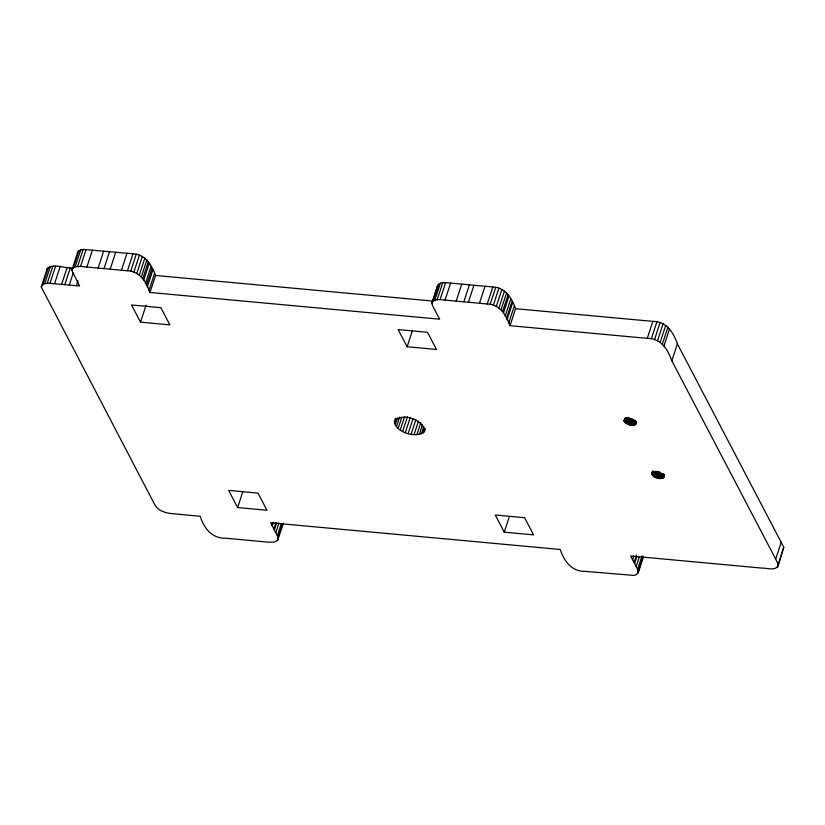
<?xml version="1.0" encoding="UTF-8"?>
<svg xmlns="http://www.w3.org/2000/svg" width="825" height="825" viewBox="0 0 825 825"><rect width="100%" height="100%" fill="white"/><g stroke="black" fill="none" stroke-linecap="round" stroke-linejoin="round"><path stroke-width="1.24" d="M638.313 572.395L637.643 569.333L630.661 555.988L761.898 568.095C766.889 567.878 774.778 571.199 778.171 565.837L778.202 564.217L775.706 559.123L671.818 360.783C667.817 349.202 660.66 338.229 647.285 338.363L510.036 325.689C506.478 315.274 499.486 304.219 487.245 303.982L445.057 300.083C440.901 299.908 435.002 298.248 432.135 302.332L432.465 305.498L439.642 319.192L149.975 292.463C146.448 282.078 139.58 271.147 127.452 270.775L80.53 266.444L75.178 266.805L72.208 268.837L71.847 270.353L79.582 285.966L47.293 283.161L42.9 284.336L41.25 286.987L154.584 504.364C157.987 511.015 166.083 513.284 173.023 513.748L200.207 516.264C204.177 528.722 212.077 538.508 225.833 538.23L268.816 542.2L274.302 542.087L277.695 540.292L278.097 537.188L270.6 522.761L560.257 549.491C563.991 560.897 571.488 571.457 584.512 571.333L633.909 575.407L636.054 574.778L638.313 572.395L643.469 556.617M432.135 302.332L437.693 285.347C440.56 281.263 446.449 282.923 450.615 283.099L492.803 286.997C505.034 287.234 512.036 298.289 515.584 308.705L652.843 321.379C666.218 321.245 673.365 332.217 677.366 343.798L783.75 547.233L778.171 565.837M437.693 285.347L431.929 303.889M77.395 253.368L78.901 250.656L83.181 249.408L133 253.791C145.179 254.11 151.872 265.238 155.533 275.478L149.975 292.463M394.247 421.853C401.063 411.84 423.215 419.368 424.772 430.846C417.811 440.065 390.215 431.331 395.433 418.213M651.771 473.447C654.503 469.446 663.362 472.447 663.981 477.046C660.629 480.954 649.285 476.881 652.565 471.023M46.798 269.992L47.242 268.517C54.254 262.824 64.618 268.775 72.61 267.826M41.25 286.987L47.242 268.517M42.9 284.336L48.448 267.352M44.787 283.542L50.346 266.558M47.293 283.161L52.841 266.176M50.005 283.233L55.553 266.248M54.574 283.656L60.132 266.671M61.638 284.316L67.186 267.331M64.814 284.604L70.362 267.62M71.847 270.353L77.767 251.852M73.353 267.64L78.901 250.656M75.178 266.805L80.737 249.82M69.3 285.017L73.26 272.889M77.633 266.392L83.181 249.408M80.53 266.444L86.078 249.459M76.374 285.667L77.952 280.82M86.883 267.032L92.431 250.047M98.123 268.063L103.672 251.078M103.991 268.61L109.539 251.625M110.179 269.177L115.727 252.192M121.419 270.218L126.978 253.234M127.452 270.775L133 253.791M130.68 271.301L136.238 254.317M133.836 272.25L139.384 255.265M136.754 273.529L142.312 256.544M139.312 275.076L144.87 258.091M141.364 276.818L146.912 259.834M142.756 278.664L148.304 261.68M143.653 280.397L149.212 263.412M145.375 283.687L150.934 266.702M146.376 285.594L151.934 268.61M147.232 287.224L152.78 270.239M148.954 290.503L154.502 273.518M140.518 322.152L131.526 304.982L160.854 307.684L169.857 324.854L140.518 322.152L146.077 305.168M237.641 507.561L228.638 490.39L257.978 493.092L266.97 510.262L237.641 507.561L242.787 491.782M272.219 525.845L273.405 522.204M273.817 528.897L275.798 522.833M274.364 529.939L276.746 522.658M275.787 532.661L278.963 522.957M277.396 535.734L281.366 523.597M278.097 537.188L282.459 523.844M277.695 540.292L283.47 523.102M407.148 346.758L398.155 329.588L427.484 332.289L436.477 349.46L407.148 346.758L412.304 330.98M433.135 301.073L438.694 284.089M394.402 423.39L395.99 418.543M434.847 300.166L440.395 283.181M395.154 425.081L397.526 417.801M437.188 299.671L442.736 282.686M396.433 426.772L399.609 417.068M440.076 299.63L445.634 282.645M398.166 428.392L401.734 417.471M400.28 429.907L404.642 416.563M445.057 300.083L450.615 283.099M402.703 431.279L407.457 416.718M405.364 432.465L410.118 417.904M408.189 433.434L412.943 418.883M411.118 434.156L415.872 419.595M456.163 301.115L461.722 284.13M414.067 434.589L418.43 421.245M416.852 434.692L420.822 422.555M419.286 434.466L422.462 424.762M463.825 301.816L469.373 284.831M421.327 433.94L423.71 426.659M422.957 433.146L424.535 428.299M424.112 432.104L425.298 428.464M468.383 302.239L473.932 285.254M479.459 303.26L485.007 286.275M487.245 303.982L492.803 286.997M490.132 304.404L495.691 287.42M493.309 305.271L498.867 288.286M496.289 306.498L501.837 289.513M498.929 308.003L504.477 291.019M501.084 309.705L506.632 292.72M502.6 311.541L508.159 294.556M503.436 313.098L508.984 296.113M505.117 316.315L510.675 299.331M506.375 318.708L511.923 301.723M507.014 319.925L512.562 302.94M508.695 323.132L514.243 306.147M510.036 325.689L515.584 308.705M504.261 532.166L495.268 514.996L524.597 517.698L533.589 534.868L504.261 532.166L509.417 516.388M647.285 338.363L652.843 321.379M623.968 420.853C625.371 415.841 634.827 419.152 636.158 423.256C634.023 427.721 625.804 424.607 623.968 420.853L624.752 418.43M624.267 421.523L625.453 417.883M651.317 338.848L656.865 321.863M624.773 422.204L626.361 417.347M625.474 422.854L627.052 417.997M626.319 423.462L628.299 417.388M654.503 339.683L660.052 322.699M627.278 424.009L629.269 417.945M628.351 424.483L630.331 418.419M629.475 424.875L631.465 418.801M657.504 340.88L663.053 323.895M630.651 425.153L632.631 419.09M631.826 425.329L633.817 419.265M632.94 425.37L634.528 420.513M660.175 342.365L665.734 325.38M633.92 425.277L635.508 420.43M634.734 425.071L635.92 421.431M635.384 424.751L636.178 422.328M635.848 424.339L636.642 421.915M662.382 344.056L667.93 327.071M663.97 345.881L669.518 328.897M671.818 360.783L677.366 343.798M651.833 474.066L652.627 471.632M652.132 474.736L653.317 471.096M652.647 475.417L653.833 471.776M653.338 476.056L654.926 471.209M654.184 476.664L655.772 471.817M655.153 477.211L657.133 471.147M656.215 477.685L658.195 471.622M657.35 478.077L659.33 472.013M658.515 478.366L660.505 472.302M632.61 559.711L633.796 556.071M659.701 478.541L661.289 473.684M660.815 478.582L662.403 473.725M634.064 562.485L636.446 555.204M661.784 478.49L663.372 473.632M634.6 563.516L636.982 556.236M662.609 478.283L663.795 474.643M663.248 477.964L664.445 474.323M663.712 477.541L664.507 475.118M636.178 566.528L639.354 556.823M637.643 569.333L642.005 555.988M638.261 570.745L643.026 556.194M637.55 573.757L643.098 556.772M775.706 559.123L781.254 542.138M777.336 567.167L783.75 547.233M155.533 275.478L432.372 301.032"/></g></svg>
